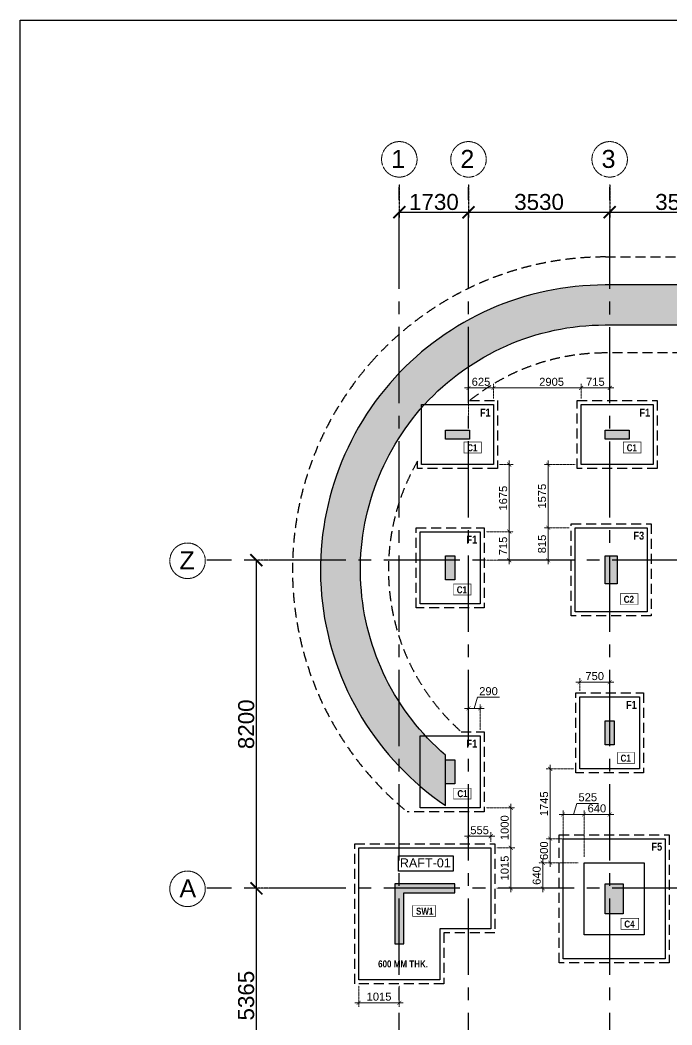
# Model space of a CAD drawing. Header units: millimetres. Extents: x 149548 to 2112824, y -1657616 to -1354760.
# Drawn here: x 1667061 to 1683360, y -1602628 to -1577511 of the extents above; entities that cross this region are included whole.
import ezdxf
from ezdxf.enums import TextEntityAlignment as Align

# ---------------------------------------------------------------- set-up
doc = ezdxf.new("R2010")
doc.units = ezdxf.units.MM
doc.header["$MEASUREMENT"] = 0
doc.header["$PDMODE"] = 98
for name, pattern in [('ACAD_ISO02W100', [15, 12, -3]), ('CENTER2', [28.575000000000003, 19.05, -3.175, 3.175, -3.175]), ('HIDDEN', [0.375, 0.25, -0.125])]:
    doc.linetypes.add(name, pattern=pattern)
for name, color, linetype, lineweight in [('CENTER_LINE', 8, 'CENTER2', 25), ('GRID', 252, 'ACAD_ISO02W100', 9), ('s-dm', 171, 'Continuous', 15), ('TXT', 255, 'Continuous', 5)]:
    doc.layers.add(name, color=color, linetype=linetype, lineweight=lineweight)
for name, color, linetype in [('COL.NO', 1, 'Continuous'), ('Dimension', 7, 'Continuous'), ('F1', 10, 'Continuous'), ('F3', 50, 'Continuous'), ('F5', 130, 'Continuous'), ('Footing', 4, 'Continuous'), ('Footing_#_ST', 1, 'Continuous'), ('Gabion Wall', 7, 'Continuous'), ('Pcc_ST', 6, 'Continuous'), ('STR.COLUMN', 1, 'Continuous')]:
    doc.layers.add(name, color=color, linetype=linetype)
doc.styles.add('1-100', font='arial.ttf', dxfattribs={"height": 400})
doc.styles.add('ARIAL', font='arial.ttf')
doc.styles.add('G2-TEXT', font='ARIALNB.TTF', dxfattribs={"height": 2.5})
doc.styles.add('G3-TEXT', font='ARIALNB.TTF', dxfattribs={"height": 3})
doc.styles.get("Standard").update_dxf_attribs({"font": 'arial.ttf'})
doc.dimstyles.new('Dim 1_100', dxfattribs={"dimscale": 100, "dimtxt": 2, "dimasz": 1, "dimexe": 1, "dimexo": 1.5, "dimgap": 0.5, "dimtad": 1, "dimdec": 0, "dimrnd": 5, "dimzin": 0, "dimdsep": 46, "dimtxsty": 'Standard', "dimblk": 'ARCHTICK', "dimcen": 0, "dimdle": 1, "dimclrd": 256, "dimclre": 256, "dimclrt": 256, "dimadec": 0, "dimazin": 0, "dimtfac": 0.8, "dimtdec": 0, "dimtmove": 1, "dimatfit": 0, "dimfxl": 1.5, "dimtolj": 1, "dimtzin": 0, "dimlwd": -1, "dimlwe": -1, "dimarcsym": 1})
doc.dimstyles.new('Dim 1_200', dxfattribs={"dimscale": 100, "dimtxt": 4, "dimasz": 3, "dimexe": 1.5, "dimexo": 1.5, "dimgap": 0.5, "dimtad": 1, "dimdec": 0, "dimzin": 0, "dimdsep": 46, "dimtxsty": 'Standard', "dimblk": 'ARCHTICK', "dimcen": 0, "dimclrd": 256, "dimclre": 256, "dimclrt": 256, "dimadec": 0, "dimazin": 0, "dimtfac": 0.8, "dimtdec": 0, "dimtmove": 1, "dimatfit": 0, "dimfxl": 1.5, "dimtolj": 1, "dimtzin": 0, "dimlwd": -1, "dimlwe": -1, "dimarcsym": 1})

# ---------------------------------------------------------------- blocks, each defined once
blk = doc.blocks.new('FIRST FLOOR COLUMNS')
at = {"layer": 'CENTER_LINE', "ltscale": 100}
for p, q in [((115, -42280.80685015232), (115, 17638.35269865301)), ((1844.999999999069, -42280.80685015232), (1844.999999999069, 17638.35269865301)), ((5375.000000053085, -42282.18948876462), (5375.000000053085, 17638.35269865301)), ((90213.58022713289, 8084.999999998137), (-4699.232308062725, 8084.999999998137)), ((90213.58022713289, -115), (-4699.232308062259, -115))]:
    blk.add_line(p, q, dxfattribs=at)
at = {"layer": 'GRID', "ltscale": 0.3}
for centre in [(115, 18107.0375771909), (1844.999999999069, 18107.0375771909), (5375.000000053085, 18107.0375771909), (-5180.417186600156, 8072.499999998137), (-5180.41718659969, -127.5)]:
    blk.add_circle(centre, 443.684878537897, dxfattribs=at)
at = {"layer": 'GRID', "ltscale": 0.3, "style": '1-100', "oblique": 1.337667510154945e-08}
for s, p in [('1', (-88.49984038434923, 17892.93519519875)), ('2', (1641.500159614719, 17892.93519519875)), ('3', (5171.500159668736, 17892.93519519875)), ('Z', (-5383.917026984505, 7858.397618005052)), ('A', (-5383.91702698404, -341.6023819930851))]:
    blk.add_text(s, height=449.9999999999998, rotation=359.9446847972842, dxfattribs=at).set_placement(p)
blk = doc.blocks.new('Through Column')
at = {"layer": 'STR.COLUMN', "transparency": 33554687}
h = blk.add_hatch(color=256, dxfattribs=at)
h.dxf.hatch_style = 1
h.paths.add_polyline_path([(1927962.541582066, -1488669.278590736), (1927962.541582066, -1489369.278590736), (1928262.541582066, -1489369.278590736), (1928262.541582066, -1488669.278590736)])
h = blk.add_hatch(color=256, dxfattribs=at)
h.dxf.hatch_style = 1
h.paths.add_polyline_path([(1922702.541582066, -1496869.278590736), (1922702.541582066, -1498369.278590736), (1922932.541582066, -1498369.278590736), (1922932.541582066, -1497099.278590736), (1924202.541582066, -1497099.278590736), (1924202.541582066, -1496869.278590736)])
h = blk.add_hatch(color=256, dxfattribs=at)
h.dxf.hatch_style = 1
h.paths.add_polyline_path([(1927962.541582066, -1497619.278590736), (1928412.541582066, -1497619.278590736), (1928412.541582066, -1496869.278590736), (1927962.541582066, -1496869.278590736)])
at = {"layer": 'STR.COLUMN', "color": 5}
for points in [[(1927962.541582066, -1488669.278590736), (1928262.541582066, -1488669.278590736), (1928262.541582066, -1489369.278590736), (1927962.541582066, -1489369.278590736), (1927962.541582066, -1488669.278590736)], [(1922702.541582066, -1496869.278590736), (1922702.541582066, -1498369.278590736), (1922932.541582066, -1498369.278590736), (1922932.541582066, -1497099.278590736), (1924202.541582066, -1497099.278590736), (1924202.541582066, -1496869.278590736), (1922702.541582066, -1496869.278590736)], [(1927962.541582066, -1496869.278590736), (1928412.541582066, -1496869.278590736), (1928412.541582066, -1497619.278590736), (1927962.541582066, -1497619.278590736), (1927962.541582066, -1496869.278590736)]]:
    blk.add_lwpolyline(points, dxfattribs=at)
blk = doc.blocks.new('Upto 1st Floor lvl')
at = {"layer": 'STR.COLUMN'}
h = blk.add_hatch(color=3, dxfattribs=at)
h.dxf.hatch_style = 1
h.paths.add_polyline_path([(1924572.541582066, -1485529.275073219), (1924572.541582066, -1485759.275073201), (1923972.541582066, -1485759.275073201), (1923972.541582066, -1485529.275073219)])
h = blk.add_hatch(color=3, dxfattribs=at)
h.dxf.hatch_style = 1
h.paths.add_polyline_path([(1928562.541582028, -1485529.275073237), (1928562.541582028, -1485759.275073219), (1927962.541582028, -1485759.275073219), (1927962.541582028, -1485529.275073237)])
h = blk.add_hatch(color=3, dxfattribs=at)
h.dxf.hatch_style = 1
h.paths.add_polyline_path([(1923972.541582084, -1488669.278590736), (1924202.541582066, -1488669.278590736), (1924202.541582066, -1489269.278590736), (1923972.541582084, -1489269.278590736)])
h = blk.add_hatch(color=3, dxfattribs=at)
h.dxf.hatch_style = 1
h.paths.add_polyline_path([(1927962.541582084, -1492798.903147519), (1928192.541582084, -1492798.903147519), (1928192.541582084, -1493398.903147519), (1927962.541582084, -1493398.903147519)])
h = blk.add_hatch(color=3, dxfattribs=at)
h.dxf.hatch_style = 1
h.paths.add_polyline_path([(1923972.541582102, -1493769.278590736), (1924202.541582102, -1493769.278590736), (1924202.541582102, -1494369.278590736), (1923972.541582102, -1494369.278590736)])
at = {"layer": 'STR.COLUMN', "color": 5}
for points in [[(1924572.541582066, -1485529.275073219), (1924572.541582066, -1485759.275073201), (1923972.541582066, -1485759.275073201), (1923972.541582066, -1485529.275073219), (1924572.541582066, -1485529.275073219)], [(1928562.541582028, -1485529.275073237), (1928562.541582028, -1485759.275073219), (1927962.541582028, -1485759.275073219), (1927962.541582028, -1485529.275073237), (1928562.541582028, -1485529.275073237)], [(1923972.541582084, -1488669.278590736), (1924202.541582066, -1488669.278590736), (1924202.541582066, -1489269.278590736), (1923972.541582084, -1489269.278590736), (1923972.541582084, -1488669.278590736)], [(1927962.541582084, -1492798.903147519), (1928192.541582084, -1492798.903147519), (1928192.541582084, -1493398.903147519), (1927962.541582084, -1493398.903147519), (1927962.541582084, -1492798.903147519)], [(1923972.541582102, -1493769.278590736), (1924202.541582102, -1493769.278590736), (1924202.541582102, -1494369.278590736), (1923972.541582102, -1494369.278590736)]]:
    blk.add_lwpolyline(points, close=True, dxfattribs=at)
blk = doc.blocks.new('_ArchTick')
at = {"color": 0, "linetype": 'ByBlock', "const_width": 0.15}
blk.add_lwpolyline([(-0.5, -0.5), (0.5, 0.5)], dxfattribs=at)
blk = doc.blocks.new('*D1241')
at = {"layer": 'Defpoints', "color": 0}
for p in [(1681804.048146138, -1586705.839090763), (1681089.048146047, -1587123.535946392), (1681804.048146138, -1587023.535946392)]:
    blk.add_point(p, dxfattribs=at)
at = {"layer": 's-dm', "linetype": 'HIDDEN'}
for p, q in [((1681089.048146047, -1586973.535946392), (1681089.048146047, -1586605.839090763)), ((1681804.048146138, -1586873.535946392), (1681804.048146138, -1586605.839090763))]:
    blk.add_line(p, q, dxfattribs=at)
at = {"layer": 's-dm'}
blk.add_line((1680989.048146047, -1586705.839090763), (1681904.048146138, -1586705.839090763), dxfattribs=at)
at = {"layer": 's-dm', "xscale": 100, "yscale": 100, "zscale": 100, "rotation": 180}
blk.add_blockref('_ArchTick', (1681089.048146047, -1586705.839090763), dxfattribs=at)
at = {"layer": 's-dm', "xscale": 100, "yscale": 100, "zscale": 100}
blk.add_blockref('_ArchTick', (1681804.048146138, -1586705.839090763), dxfattribs=at)
at = {"layer": 's-dm', "insert": (1681446.548146093, -1586553.724493219), "char_height": 200, "attachment_point": 5}
blk.add_mtext('\\A1;715', dxfattribs=at)
blk = doc.blocks.new('*D1242')
at = {"layer": 'Defpoints', "color": 0}
for p in [(1680264.929772594, -1590198.539463899), (1680939.048146085, -1590198.539463899), (1680839.048146085, -1591013.539463901)]:
    blk.add_point(p, dxfattribs=at)
at = {"layer": 's-dm'}
blk.add_line((1680264.929772594, -1591113.539463901), (1680264.929772594, -1590098.539463899), dxfattribs=at)
at = {"layer": 's-dm', "linetype": 'HIDDEN'}
for p, q in [((1680789.048146085, -1590198.539463899), (1680164.929772594, -1590198.539463899)), ((1680689.048146085, -1591013.539463901), (1680164.929772594, -1591013.539463901))]:
    blk.add_line(p, q, dxfattribs=at)
at = {"layer": 's-dm', "xscale": 100, "yscale": 100, "zscale": 100}
for p, rotation in [((1680264.929772594, -1590198.539463899), 90), ((1680264.929772594, -1591013.539463901), 270)]:
    blk.add_blockref('_ArchTick', p, dxfattribs=dict(at, rotation=rotation))
at = {"layer": 's-dm', "insert": (1680112.815175049, -1590606.0394639), "char_height": 200, "attachment_point": 5, "rotation": 90}
blk.add_mtext('\\A1;815', dxfattribs=at)
blk = doc.blocks.new('*D1243')
at = {"layer": 'Defpoints', "color": 0}
for p in [(1680264.929772594, -1588623.535946392), (1681089.048146047, -1588623.535946392), (1680939.048146085, -1590198.539463899)]:
    blk.add_point(p, dxfattribs=at)
at = {"layer": 's-dm', "linetype": 'HIDDEN'}
for p, q in [((1680939.048146047, -1588623.535946392), (1680164.929772594, -1588623.535946392)), ((1680789.048146085, -1590198.539463899), (1680164.929772594, -1590198.539463899))]:
    blk.add_line(p, q, dxfattribs=at)
at = {"layer": 's-dm'}
blk.add_line((1680264.929772594, -1590298.539463899), (1680264.929772594, -1588523.535946392), dxfattribs=at)
at = {"layer": 's-dm', "xscale": 100, "yscale": 100, "zscale": 100}
for p, rotation in [((1680264.929772594, -1588623.535946392), 90), ((1680264.929772594, -1590198.539463899), 270)]:
    blk.add_blockref('_ArchTick', p, dxfattribs=dict(at, rotation=rotation))
at = {"layer": 's-dm', "insert": (1680112.815175049, -1589411.037705146), "char_height": 200, "attachment_point": 5, "rotation": 90}
blk.add_mtext('\\A1;1575', dxfattribs=at)
blk = doc.blocks.new('*D1251')
at = {"layer": 'Defpoints', "color": 0}
for p in [(1678564.048146094, -1590298.539463899), (1679293.214067194, -1590298.539463899), (1678564.048146094, -1591013.539463901)]:
    blk.add_point(p, dxfattribs=at)
at = {"layer": 's-dm', "linetype": 'HIDDEN'}
for p, q in [((1678714.048146094, -1590298.539463899), (1679393.214067194, -1590298.539463899)), ((1678714.048146094, -1591013.539463901), (1679393.214067194, -1591013.539463901))]:
    blk.add_line(p, q, dxfattribs=at)
at = {"layer": 's-dm'}
blk.add_line((1679293.214067194, -1591113.539463901), (1679293.214067194, -1590198.539463899), dxfattribs=at)
at = {"layer": 's-dm', "xscale": 100, "yscale": 100, "zscale": 100}
for p, rotation in [((1679293.214067194, -1590298.539463899), 90), ((1679293.214067194, -1591013.539463901), 270)]:
    blk.add_blockref('_ArchTick', p, dxfattribs=dict(at, rotation=rotation))
at = {"layer": 's-dm', "insert": (1679141.099469649, -1590656.0394639), "char_height": 200, "attachment_point": 5, "rotation": 90}
blk.add_mtext('\\A1;715', dxfattribs=at)
blk = doc.blocks.new('*D1252')
at = {"layer": 'Defpoints', "color": 0}
for p in [(1678899.048146085, -1588623.535946374), (1679293.214067194, -1588623.535946374), (1678564.048146094, -1590298.539463899)]:
    blk.add_point(p, dxfattribs=at)
at = {"layer": 's-dm', "linetype": 'HIDDEN'}
for p, q in [((1679049.048146085, -1588623.535946374), (1679393.214067194, -1588623.535946374)), ((1678714.048146094, -1590298.539463899), (1679393.214067194, -1590298.539463899))]:
    blk.add_line(p, q, dxfattribs=at)
at = {"layer": 's-dm'}
blk.add_line((1679293.214067194, -1590398.539463899), (1679293.214067194, -1588523.535946374), dxfattribs=at)
at = {"layer": 's-dm', "xscale": 100, "yscale": 100, "zscale": 100}
for p, rotation in [((1679293.214067194, -1588623.535946374), 90), ((1679293.214067194, -1590298.539463899), 270)]:
    blk.add_blockref('_ArchTick', p, dxfattribs=dict(at, rotation=rotation))
at = {"layer": 's-dm', "insert": (1679141.099469649, -1589461.037705136), "char_height": 200, "attachment_point": 5, "rotation": 90}
blk.add_mtext('\\A1;1675', dxfattribs=at)
blk = doc.blocks.new('*D1255')
at = {"layer": 'Defpoints', "color": 0}
for p in [(1678899.048146085, -1586705.839090763), (1678899.048146085, -1587123.535946374), (1681804.048146138, -1587023.535946392)]:
    blk.add_point(p, dxfattribs=at)
at = {"layer": 's-dm', "linetype": 'HIDDEN'}
for p, q in [((1678899.048146085, -1586973.535946374), (1678899.048146085, -1586605.839090763)), ((1681804.048146138, -1586873.535946392), (1681804.048146138, -1586605.839090763))]:
    blk.add_line(p, q, dxfattribs=at)
at = {"layer": 's-dm'}
blk.add_line((1681904.048146138, -1586705.839090763), (1678799.048146085, -1586705.839090763), dxfattribs=at)
at = {"layer": 's-dm', "xscale": 100, "yscale": 100, "zscale": 100, "rotation": 180}
blk.add_blockref('_ArchTick', (1678899.048146085, -1586705.839090763), dxfattribs=at)
at = {"layer": 's-dm', "xscale": 100, "yscale": 100, "zscale": 100}
blk.add_blockref('_ArchTick', (1681804.048146138, -1586705.839090763), dxfattribs=at)
at = {"layer": 's-dm', "insert": (1680351.548146112, -1586553.724493219), "char_height": 200, "attachment_point": 5}
blk.add_mtext('\\A1;2905', dxfattribs=at)
blk = doc.blocks.new('*D1256')
at = {"layer": 'Defpoints', "color": 0}
for p in [(1678274.048146084, -1586705.839090763), (1678899.048146085, -1587123.535946374), (1678274.048146084, -1587758.535946383)]:
    blk.add_point(p, dxfattribs=at)
at = {"layer": 's-dm', "linetype": 'HIDDEN'}
for p, q in [((1678274.048146084, -1587608.535946383), (1678274.048146084, -1586605.839090763)), ((1678899.048146085, -1586973.535946374), (1678899.048146085, -1586605.839090763))]:
    blk.add_line(p, q, dxfattribs=at)
at = {"layer": 's-dm'}
blk.add_line((1678999.048146085, -1586705.839090763), (1678174.048146084, -1586705.839090763), dxfattribs=at)
at = {"layer": 's-dm', "xscale": 100, "yscale": 100, "zscale": 100, "rotation": 180}
blk.add_blockref('_ArchTick', (1678274.048146084, -1586705.839090763), dxfattribs=at)
at = {"layer": 's-dm', "xscale": 100, "yscale": 100, "zscale": 100}
blk.add_blockref('_ArchTick', (1678899.048146085, -1586705.839090763), dxfattribs=at)
at = {"layer": 's-dm', "insert": (1678586.548146085, -1586553.724493219), "char_height": 200, "attachment_point": 5}
blk.add_mtext('\\A1;625', dxfattribs=at)
blk = doc.blocks.new('*D1273')
at = {"layer": 'Defpoints', "color": 0}
for p in [(1678564.048146121, -1594716.135684765), (1678274.048146084, -1595398.539463899), (1678564.048146121, -1595398.539463899)]:
    blk.add_point(p, dxfattribs=at)
at = {"layer": 's-dm', "linetype": 'HIDDEN'}
for p, q in [((1678274.048146084, -1595248.539463899), (1678274.048146084, -1594616.135684765)), ((1678564.048146121, -1595248.539463899), (1678564.048146121, -1594616.135684765))]:
    blk.add_line(p, q, dxfattribs=at)
at = {"layer": 's-dm'}
for p, q in [((1678502.182587445, -1594439.021087221), (1678419.048146103, -1594716.135684765)), ((1679046.793774348, -1594439.021087221), (1678502.182587445, -1594439.021087221)), ((1678274.048146084, -1594716.135684765), (1678174.048146084, -1594716.135684765)), ((1678274.048146084, -1594716.135684765), (1678564.048146121, -1594716.135684765)), ((1678564.048146121, -1594716.135684765), (1678664.048146121, -1594716.135684765))]:
    blk.add_line(p, q, dxfattribs=at)
at = {"layer": 's-dm', "xscale": 100, "yscale": 100, "zscale": 100}
blk.add_blockref('_ArchTick', (1678274.048146084, -1594716.135684765), dxfattribs=at)
at = {"layer": 's-dm', "xscale": 100, "yscale": 100, "zscale": 100, "rotation": 180}
blk.add_blockref('_ArchTick', (1678564.048146121, -1594716.135684765), dxfattribs=at)
at = {"layer": 's-dm', "insert": (1678774.488180896, -1594286.906489676), "char_height": 200, "attachment_point": 5}
blk.add_mtext('\\A1;290', dxfattribs=at)
blk = doc.blocks.new('*D1275')
at = {"layer": 'Defpoints', "color": 0}
for p in [(1678564.048146121, -1597198.539463899), (1678829.048146085, -1598198.539463899), (1679331.493020074, -1598198.539463899)]:
    blk.add_point(p, dxfattribs=at)
at = {"layer": 's-dm'}
blk.add_line((1679331.493020074, -1597098.539463899), (1679331.493020074, -1598298.539463899), dxfattribs=at)
at = {"layer": 's-dm', "linetype": 'HIDDEN'}
for p, q in [((1678714.048146121, -1597198.539463899), (1679431.493020074, -1597198.539463899)), ((1678979.048146085, -1598198.539463899), (1679431.493020074, -1598198.539463899))]:
    blk.add_line(p, q, dxfattribs=at)
at = {"layer": 's-dm', "xscale": 100, "yscale": 100, "zscale": 100}
for p, rotation in [((1679331.493020074, -1597198.539463899), 90), ((1679331.493020074, -1598198.539463899), 270)]:
    blk.add_blockref('_ArchTick', p, dxfattribs=dict(at, rotation=rotation))
at = {"layer": 's-dm', "insert": (1679179.37842253, -1597698.539463899), "char_height": 200, "attachment_point": 5, "rotation": 90}
blk.add_mtext('\\A1;1000', dxfattribs=at)
blk = doc.blocks.new('*D1277')
at = {"layer": 'Defpoints', "color": 0}
for p in [(1678829.048146085, -1598198.539463899), (1678829.048146085, -1599213.539463899), (1679331.493020074, -1599213.539463899)]:
    blk.add_point(p, dxfattribs=at)
at = {"layer": 's-dm', "linetype": 'HIDDEN'}
for p, q in [((1678979.048146085, -1598198.539463899), (1679431.493020074, -1598198.539463899)), ((1678979.048146085, -1599213.539463899), (1679431.493020074, -1599213.539463899))]:
    blk.add_line(p, q, dxfattribs=at)
at = {"layer": 's-dm'}
blk.add_line((1679331.493020074, -1598098.539463899), (1679331.493020074, -1599313.539463899), dxfattribs=at)
at = {"layer": 's-dm', "xscale": 100, "yscale": 100, "zscale": 100}
for p, rotation in [((1679331.493020074, -1598198.539463899), 90), ((1679331.493020074, -1599213.539463899), 270)]:
    blk.add_blockref('_ArchTick', p, dxfattribs=dict(at, rotation=rotation))
at = {"layer": 's-dm', "insert": (1679179.37842253, -1598706.039463899), "char_height": 200, "attachment_point": 5, "rotation": 90}
blk.add_mtext('\\A1;1015', dxfattribs=at)
blk = doc.blocks.new('*D1280')
at = {"layer": 'Defpoints', "color": 0}
for p in [(1675529.048146085, -1601498.539463899), (1676544.048146085, -1601498.539463899), (1676544.048146085, -1602074.878181579)]:
    blk.add_point(p, dxfattribs=at)
at = {"layer": 's-dm', "linetype": 'HIDDEN'}
for p, q in [((1675529.048146085, -1601648.539463899), (1675529.048146085, -1602174.878181579)), ((1676544.048146085, -1601648.539463899), (1676544.048146085, -1602174.878181579))]:
    blk.add_line(p, q, dxfattribs=at)
at = {"layer": 's-dm'}
blk.add_line((1675429.048146085, -1602074.878181579), (1676644.048146085, -1602074.878181579), dxfattribs=at)
at = {"layer": 's-dm', "xscale": 100, "yscale": 100, "zscale": 100, "rotation": 180}
blk.add_blockref('_ArchTick', (1675529.048146085, -1602074.878181579), dxfattribs=at)
at = {"layer": 's-dm', "xscale": 100, "yscale": 100, "zscale": 100}
blk.add_blockref('_ArchTick', (1676544.048146085, -1602074.878181579), dxfattribs=at)
at = {"layer": 's-dm', "insert": (1676036.548146085, -1601922.763584035), "char_height": 200, "attachment_point": 5}
blk.add_mtext('\\A1;1015', dxfattribs=at)
blk = doc.blocks.new('*D1283')
at = {"layer": 'Defpoints', "color": 0}
for p in [(1678829.048146085, -1597913.389300219), (1678274.048146084, -1598198.539463899), (1678829.048146085, -1598198.539463899)]:
    blk.add_point(p, dxfattribs=at)
at = {"layer": 's-dm'}
blk.add_line((1678174.048146084, -1597913.389300219), (1678929.048146085, -1597913.389300219), dxfattribs=at)
at = {"layer": 's-dm', "linetype": 'HIDDEN'}
for p, q in [((1678274.048146084, -1598048.539463899), (1678274.048146084, -1597813.389300219)), ((1678829.048146085, -1598048.539463899), (1678829.048146085, -1597813.389300219))]:
    blk.add_line(p, q, dxfattribs=at)
at = {"layer": 's-dm', "xscale": 100, "yscale": 100, "zscale": 100, "rotation": 180}
blk.add_blockref('_ArchTick', (1678274.048146084, -1597913.389300219), dxfattribs=at)
at = {"layer": 's-dm', "xscale": 100, "yscale": 100, "zscale": 100}
blk.add_blockref('_ArchTick', (1678829.048146085, -1597913.389300219), dxfattribs=at)
at = {"layer": 's-dm', "insert": (1678551.548146085, -1597761.683979619), "char_height": 200, "attachment_point": 5}
blk.add_mtext('\\A1;555', dxfattribs=at)
blk = doc.blocks.new('*D1284')
at = {"layer": 'Defpoints', "color": 0}
for p in [(1681804.048146138, -1597368.030286017), (1681164.048146085, -1597973.539463899), (1681804.048146138, -1597973.539463899)]:
    blk.add_point(p, dxfattribs=at)
at = {"layer": 's-dm'}
blk.add_line((1681064.048146085, -1597368.030286017), (1681904.048146138, -1597368.030286017), dxfattribs=at)
at = {"layer": 's-dm', "linetype": 'HIDDEN'}
for p, q in [((1681164.048146085, -1597823.539463899), (1681164.048146085, -1597268.030286017)), ((1681804.048146138, -1597823.539463899), (1681804.048146138, -1597268.030286017))]:
    blk.add_line(p, q, dxfattribs=at)
at = {"layer": 's-dm', "xscale": 100, "yscale": 100, "zscale": 100, "rotation": 180}
blk.add_blockref('_ArchTick', (1681164.048146085, -1597368.030286017), dxfattribs=at)
at = {"layer": 's-dm', "xscale": 100, "yscale": 100, "zscale": 100}
blk.add_blockref('_ArchTick', (1681804.048146138, -1597368.030286017), dxfattribs=at)
at = {"layer": 's-dm', "insert": (1681484.048146112, -1597215.915688473), "char_height": 200, "attachment_point": 5}
blk.add_mtext('\\A1;640', dxfattribs=at)
blk = doc.blocks.new('*D1289')
at = {"layer": 'Defpoints', "color": 0}
for p in [(1680639.048146085, -1597368.030286017), (1680639.048146085, -1598573.539463899), (1681164.048146085, -1598573.539463899)]:
    blk.add_point(p, dxfattribs=at)
at = {"layer": 's-dm'}
for p, q in [((1680984.682587427, -1597090.915688473), (1680901.548146085, -1597368.030286017)), ((1681528.065943498, -1597090.915688473), (1680984.682587427, -1597090.915688473)), ((1680639.048146085, -1597368.030286017), (1680539.048146085, -1597368.030286017)), ((1681164.048146085, -1597368.030286017), (1680639.048146085, -1597368.030286017)), ((1681164.048146085, -1597368.030286017), (1681264.048146085, -1597368.030286017))]:
    blk.add_line(p, q, dxfattribs=at)
at = {"layer": 's-dm', "linetype": 'HIDDEN'}
for p, q in [((1680639.048146085, -1598423.539463899), (1680639.048146085, -1597268.030286017)), ((1681164.048146085, -1598423.539463899), (1681164.048146085, -1597268.030286017))]:
    blk.add_line(p, q, dxfattribs=at)
at = {"layer": 's-dm', "xscale": 100, "yscale": 100, "zscale": 100}
blk.add_blockref('_ArchTick', (1680639.048146085, -1597368.030286017), dxfattribs=at)
at = {"layer": 's-dm', "xscale": 100, "yscale": 100, "zscale": 100, "rotation": 180}
blk.add_blockref('_ArchTick', (1681164.048146085, -1597368.030286017), dxfattribs=at)
at = {"layer": 's-dm', "insert": (1681256.374265463, -1596938.801090928), "char_height": 200, "attachment_point": 5}
blk.add_mtext('\\A1;525', dxfattribs=at)
blk = doc.blocks.new('*D1290')
at = {"layer": 'Defpoints', "color": 0}
for p in [(1681164.048146085, -1598573.539463899), (1680131.630625591, -1599213.539463899), (1680455.18737319, -1599213.539463899)]:
    blk.add_point(p, dxfattribs=at)
at = {"layer": 's-dm', "linetype": 'HIDDEN'}
for p, q in [((1681014.048146085, -1598573.539463899), (1680031.630625591, -1598573.539463899)), ((1680305.18737319, -1599213.539463899), (1680031.630625591, -1599213.539463899))]:
    blk.add_line(p, q, dxfattribs=at)
at = {"layer": 's-dm'}
blk.add_line((1680131.630625591, -1598473.539463899), (1680131.630625591, -1599313.539463899), dxfattribs=at)
at = {"layer": 's-dm', "xscale": 100, "yscale": 100, "zscale": 100}
for p, rotation in [((1680131.630625591, -1598573.539463899), 90), ((1680131.630625591, -1599213.539463899), 270)]:
    blk.add_blockref('_ArchTick', p, dxfattribs=dict(at, rotation=rotation))
at = {"layer": 's-dm', "insert": (1679979.516028047, -1598893.539463899), "char_height": 200, "attachment_point": 5, "rotation": 90}
blk.add_mtext('\\A1;640', dxfattribs=at)
blk = doc.blocks.new('*D1291')
at = {"layer": 'Defpoints', "color": 0}
for p in [(1680315.491398486, -1597973.539463899), (1681164.048146085, -1597973.539463899), (1681164.048146085, -1598573.539463899)]:
    blk.add_point(p, dxfattribs=at)
at = {"layer": 's-dm'}
blk.add_line((1680315.491398486, -1598673.539463899), (1680315.491398486, -1597873.539463899), dxfattribs=at)
at = {"layer": 's-dm', "linetype": 'HIDDEN'}
for p, q in [((1681014.048146085, -1597973.539463899), (1680215.491398486, -1597973.539463899)), ((1681014.048146085, -1598573.539463899), (1680215.491398486, -1598573.539463899))]:
    blk.add_line(p, q, dxfattribs=at)
at = {"layer": 's-dm', "xscale": 100, "yscale": 100, "zscale": 100}
for p, rotation in [((1680315.491398486, -1597973.539463899), 90), ((1680315.491398486, -1598573.539463899), 270)]:
    blk.add_blockref('_ArchTick', p, dxfattribs=dict(at, rotation=rotation))
at = {"layer": 's-dm', "insert": (1680163.376800941, -1598273.539463899), "char_height": 200, "attachment_point": 5, "rotation": 90}
blk.add_mtext('\\A1;600', dxfattribs=at)
blk = doc.blocks.new('*D1304')
at = {"layer": 'Defpoints', "color": 0}
for p in [(1681804.048146103, -1594061.413607816), (1681054.048146103, -1594428.164020682), (1681804.048146103, -1594428.164020682)]:
    blk.add_point(p, dxfattribs=at)
at = {"layer": 's-dm'}
blk.add_line((1680954.048146103, -1594061.413607816), (1681904.048146103, -1594061.413607816), dxfattribs=at)
at = {"layer": 's-dm', "linetype": 'HIDDEN'}
for p, q in [((1681054.048146103, -1594278.164020682), (1681054.048146103, -1593961.413607816)), ((1681804.048146103, -1594278.164020682), (1681804.048146103, -1593961.413607816))]:
    blk.add_line(p, q, dxfattribs=at)
at = {"layer": 's-dm', "xscale": 100, "yscale": 100, "zscale": 100, "rotation": 180}
blk.add_blockref('_ArchTick', (1681054.048146103, -1594061.413607816), dxfattribs=at)
at = {"layer": 's-dm', "xscale": 100, "yscale": 100, "zscale": 100}
blk.add_blockref('_ArchTick', (1681804.048146103, -1594061.413607816), dxfattribs=at)
at = {"layer": 's-dm', "insert": (1681429.048146103, -1593909.299010272), "char_height": 200, "attachment_point": 5}
blk.add_mtext('\\A1;750', dxfattribs=at)
blk = doc.blocks.new('*D1458')
at = {"layer": 'Defpoints', "color": 0}
for p in [(1680315.491398486, -1596228.164020682), (1681054.048146103, -1596228.164020682), (1681164.048146085, -1597973.539463899)]:
    blk.add_point(p, dxfattribs=at)
at = {"layer": 's-dm'}
blk.add_line((1680315.491398486, -1598073.539463899), (1680315.491398486, -1596128.164020682), dxfattribs=at)
at = {"layer": 's-dm', "linetype": 'HIDDEN'}
for p, q in [((1680904.048146103, -1596228.164020682), (1680215.491398486, -1596228.164020682)), ((1681014.048146085, -1597973.539463899), (1680215.491398486, -1597973.539463899))]:
    blk.add_line(p, q, dxfattribs=at)
at = {"layer": 's-dm', "xscale": 100, "yscale": 100, "zscale": 100}
for p, rotation in [((1680315.491398486, -1596228.164020682), 90), ((1680315.491398486, -1597973.539463899), 270)]:
    blk.add_blockref('_ArchTick', p, dxfattribs=dict(at, rotation=rotation))
at = {"layer": 's-dm', "insert": (1680163.376800941, -1597100.851742291), "char_height": 200, "attachment_point": 5, "rotation": 90}
blk.add_mtext('\\A1;1745', dxfattribs=at)
blk = doc.blocks.new('*D2491')
at = {"layer": 'Defpoints', "color": 0}
for p in [(1672969.907959404, -1599213.539463899), (1673495.97499154, -1599213.539463899), (1673533.191445385, -1604578.539463899)]:
    blk.add_point(p, dxfattribs=at)
at = {"layer": 'Dimension', "linetype": 'HIDDEN'}
for p, q in [((1673345.97499154, -1599213.539463899), (1672819.907959404, -1599213.539463899)), ((1673383.191445385, -1604578.539463899), (1672819.907959404, -1604578.539463899))]:
    blk.add_line(p, q, dxfattribs=at)
at = {"layer": 'Dimension'}
blk.add_line((1672969.907959404, -1604578.539463899), (1672969.907959404, -1599213.539463899), dxfattribs=at)
at = {"layer": 'Dimension', "xscale": 300, "yscale": 300, "zscale": 300}
for p, rotation in [((1672969.907959404, -1599213.539463899), 90), ((1672969.907959404, -1604578.539463899), 270)]:
    blk.add_blockref('_ArchTick', p, dxfattribs=dict(at, rotation=rotation))
at = {"layer": 'Dimension', "insert": (1672715.542338667, -1601896.039463899), "char_height": 400, "attachment_point": 5, "rotation": 90}
blk.add_mtext('\\A1;5365', dxfattribs=at)
blk = doc.blocks.new('*D2492')
at = {"layer": 'Defpoints', "color": 0}
for p in [(1672969.907959404, -1591013.539463901), (1673495.97499154, -1591013.539463901), (1673495.97499154, -1599213.539463899)]:
    blk.add_point(p, dxfattribs=at)
at = {"layer": 'Dimension', "linetype": 'HIDDEN'}
for p, q in [((1673345.97499154, -1591013.539463901), (1672819.907959404, -1591013.539463901)), ((1673345.97499154, -1599213.539463899), (1672819.907959404, -1599213.539463899))]:
    blk.add_line(p, q, dxfattribs=at)
at = {"layer": 'Dimension'}
blk.add_line((1672969.907959404, -1599213.539463899), (1672969.907959404, -1591013.539463901), dxfattribs=at)
at = {"layer": 'Dimension', "xscale": 300, "yscale": 300, "zscale": 300}
for p, rotation in [((1672969.907959404, -1591013.539463901), 90), ((1672969.907959404, -1599213.539463899), 270)]:
    blk.add_blockref('_ArchTick', p, dxfattribs=dict(at, rotation=rotation))
at = {"layer": 'Dimension', "insert": (1672715.678764316, -1595113.5394639), "char_height": 400, "attachment_point": 5, "rotation": 90}
blk.add_mtext('\\A1;8200', dxfattribs=at)
blk = doc.blocks.new('*D2493')
at = {"layer": 'Defpoints', "color": 0}
for p in [(1676544.048146085, -1581460.186765246), (1678274.048146084, -1581460.186765246), (1678274.048146084, -1582313.62724956)]:
    blk.add_point(p, dxfattribs=at)
at = {"layer": 'Dimension', "linetype": 'HIDDEN'}
for p, q in [((1676544.048146085, -1581610.186765246), (1676544.048146085, -1582463.62724956)), ((1678274.048146084, -1581610.186765246), (1678274.048146084, -1582463.62724956))]:
    blk.add_line(p, q, dxfattribs=at)
at = {"layer": 'Dimension'}
blk.add_line((1676544.048146085, -1582313.62724956), (1678274.048146084, -1582313.62724956), dxfattribs=at)
at = {"layer": 'Dimension', "xscale": 300, "yscale": 300, "zscale": 300, "rotation": 180}
blk.add_blockref('_ArchTick', (1676544.048146085, -1582313.62724956), dxfattribs=at)
at = {"layer": 'Dimension', "xscale": 300, "yscale": 300, "zscale": 300}
blk.add_blockref('_ArchTick', (1678274.048146084, -1582313.62724956), dxfattribs=at)
at = {"layer": 'Dimension', "insert": (1677409.048146085, -1582059.261628823), "char_height": 400, "attachment_point": 5}
blk.add_mtext('\\A1;1730', dxfattribs=at)
blk = doc.blocks.new('*D2494')
at = {"layer": 'Defpoints', "color": 0}
for p in [(1678274.048146084, -1581460.186765246), (1681804.048146138, -1581460.186765246), (1681804.048146138, -1582313.62724956)]:
    blk.add_point(p, dxfattribs=at)
at = {"layer": 'Dimension', "linetype": 'HIDDEN'}
for p, q in [((1678274.048146084, -1581610.186765246), (1678274.048146084, -1582463.62724956)), ((1681804.048146138, -1581610.186765246), (1681804.048146138, -1582463.62724956))]:
    blk.add_line(p, q, dxfattribs=at)
at = {"layer": 'Dimension'}
blk.add_line((1678274.048146084, -1582313.62724956), (1681804.048146138, -1582313.62724956), dxfattribs=at)
at = {"layer": 'Dimension', "xscale": 300, "yscale": 300, "zscale": 300, "rotation": 180}
blk.add_blockref('_ArchTick', (1678274.048146084, -1582313.62724956), dxfattribs=at)
at = {"layer": 'Dimension', "xscale": 300, "yscale": 300, "zscale": 300}
blk.add_blockref('_ArchTick', (1681804.048146138, -1582313.62724956), dxfattribs=at)
at = {"layer": 'Dimension', "insert": (1680039.048146111, -1582059.261628823), "char_height": 400, "attachment_point": 5}
blk.add_mtext('\\A1;3530', dxfattribs=at)
blk = doc.blocks.new('*D2495')
at = {"layer": 'Defpoints', "color": 0}
for p in [(1681804.048146138, -1581460.186765246), (1685324.048146085, -1581460.186765246), (1685324.048146085, -1582313.62724956)]:
    blk.add_point(p, dxfattribs=at)
at = {"layer": 'Dimension', "linetype": 'HIDDEN'}
for p, q in [((1681804.048146138, -1581610.186765246), (1681804.048146138, -1582463.62724956)), ((1685324.048146085, -1581610.186765246), (1685324.048146085, -1582463.62724956))]:
    blk.add_line(p, q, dxfattribs=at)
at = {"layer": 'Dimension'}
blk.add_line((1681804.048146138, -1582313.62724956), (1685324.048146085, -1582313.62724956), dxfattribs=at)
at = {"layer": 'Dimension', "xscale": 300, "yscale": 300, "zscale": 300, "rotation": 180}
blk.add_blockref('_ArchTick', (1681804.048146138, -1582313.62724956), dxfattribs=at)
at = {"layer": 'Dimension', "xscale": 300, "yscale": 300, "zscale": 300}
blk.add_blockref('_ArchTick', (1685324.048146085, -1582313.62724956), dxfattribs=at)
at = {"layer": 'Dimension', "insert": (1683564.048146112, -1582059.261628823), "char_height": 400, "attachment_point": 5}
blk.add_mtext('\\A1;3520', dxfattribs=at)

msp = doc.modelspace()

# ---------------------------------------------------------------- hatches: boundary and pattern name
at = {"layer": 'Gabion Wall'}
h = msp.add_hatch(dxfattribs=at)
h.set_pattern_fill('ANSI36', color=8, scale=1000)
h.set_pattern_definition([(45, (-246273.4934359812, -199349.732739276), (66.29126073623883, 243.0679560328757), [312.5000000000003, -62.50000000000007, 0, -62.50000000000007])])
edge = h.paths.add_edge_path()
edge.add_arc((1681689.048146138, -1591248.539463901), 6116.978292164549, 137.5960620771633, 229.2860594930685, ccw=False)
edge.add_arc((1681689.048146139, -1591248.539463901), 6116.978292165074, 90.00000000000438, 137.5960620771678, ccw=False)
edge.add_line((1681689.048146139, -1585131.561171736), (1691139.048146085, -1585131.561171736))
edge.add_arc((1691140.590834385, -1591243.947926767), 6112.38694970827, 15.669600682847317, 90.01446072220352, ccw=False)
edge.add_arc((1701131.307347164, -1588392.639705455), 4277.392892624552, 196.2985217793638, 270.0000000000031)
edge.add_arc((1701628.608211844, -1666318.989141658), 73650.63549018366, 89.87129754002348, 90.38687320235852, ccw=False)
edge.add_line((1701794.048146085, -1592668.539463899), (1701794.048146085, -1591668.539463899))
edge.add_arc((1701599.273374289, -1323873.646719725), 267794.9635767544, 269.87502258162203, 270.0416728276529, ccw=False)
edge.add_arc((1701131.307347164, -1588392.639705454), 3277.392892625012, 196.9006126921874, 267.9687474159747, ccw=False)
edge.add_arc((1691140.155131311, -1591245.254062993), 7113.692977388166, 15.489834590217, 90.00891598525823)
edge.add_line((1691139.048146085, -1584131.561171736), (1681689.048146139, -1584131.561171736))
edge.add_arc((1681689.04814614, -1591248.539463904), 7116.978292167383, 90.00000000001124, 137.6234041501923)
edge.add_arc((1681689.048146139, -1591248.539463901), 7116.978292164869, 137.6234041501999, 235.9005401058864)
edge.add_line((1677699.048146085, -1597141.864502512), (1677699.048146085, -1595885.06008031))

# ---------------------------------------------------------------- linework, layer by layer
at = {"lineweight": -3}
msp.add_lwpolyline([(1786026.994648883, -1657616.496280198), (1667061.460679646, -1657616.496280198), (1667061.460679646, -1577510.665511888), (1786026.994648883, -1577510.665511888)], close=True, dxfattribs=at)
at = {"color": 101, "const_width": 14.7637875}
for points in [[(1678158.346875703, -1588332.103906204), (1678158.346875703, -1588058.481711206), (1678597.644342449, -1588058.481711206), (1678597.644342457, -1588332.103906204)], [(1682148.346875665, -1588332.103906204), (1682148.346875665, -1588058.481711206), (1682587.644342411, -1588058.481711206), (1682587.644342419, -1588332.103906204)], [(1677898.346875712, -1591882.10742373), (1677898.346875712, -1591608.485228732), (1678337.644342459, -1591608.485228732), (1678337.644342466, -1591882.10742373)], [(1682073.346875703, -1592119.60742373), (1682073.346875703, -1591845.985228732), (1682512.644342449, -1591845.985228732), (1682512.644342457, -1592119.60742373)], [(1681992.84687572, -1596091.231980513), (1681992.84687572, -1595817.609785515), (1682432.144342467, -1595817.609785515), (1682432.144342474, -1596091.231980513)], [(1677898.346875739, -1596983.60742373), (1677898.346875739, -1596709.985228732), (1678337.644342485, -1596709.985228732), (1678337.644342493, -1596983.60742373)], [(1676879.805293637, -1599916.654311552), (1676879.805293637, -1599643.032116554), (1677450.17324073, -1599643.032116554), (1677450.173240738, -1599916.654311552)], [(1682087.997466245, -1600237.705602854), (1682087.997466245, -1599964.083407856), (1682527.294932992, -1599964.083407856), (1682527.294932999, -1600237.705602854)]]:
    msp.add_lwpolyline(points, close=True, dxfattribs=at)
at = {"layer": 'COL.NO', "color": 6}
msp.add_lwpolyline([(1676519.785907386, -1598397.419350789), (1677894.506564019, -1598397.419350789), (1677894.506564019, -1598785.141899051), (1676519.785907386, -1598785.141899051)], close=True, dxfattribs=at)
at = {"layer": 'F1'}
for points in [[(1678899.048146085, -1587123.535946374), (1678899.048146085, -1588623.535946374), (1677099.048146085, -1588623.535946374), (1677099.048146085, -1587123.535946374)], [(1682889.048146047, -1587123.535946392), (1682889.048146047, -1588623.535946392), (1681089.048146047, -1588623.535946392), (1681089.048146047, -1587123.535946392)], [(1677064.048146094, -1590298.539463899), (1678564.048146094, -1590298.539463899), (1678564.048146094, -1592098.539463899), (1677064.048146094, -1592098.539463899)], [(1681054.048146103, -1594428.164020682), (1682554.048146103, -1594428.164020682), (1682554.048146103, -1596228.164020682), (1681054.048146103, -1596228.164020682)], [(1677064.048146121, -1595398.539463899), (1678564.048146121, -1595398.539463899), (1678564.048146121, -1597198.539463899), (1677064.048146121, -1597198.539463899)]]:
    msp.add_lwpolyline(points, close=True, dxfattribs=at)
at = {"layer": 'F3'}
msp.add_lwpolyline([(1680939.048146085, -1590198.539463899), (1682739.048146085, -1590198.539463899), (1682739.048146085, -1592298.539463899), (1680939.048146085, -1592298.539463899)], close=True, dxfattribs=at)
at = {"layer": 'F5'}
for points in [[(1680639.048146085, -1597973.539463899), (1683189.048146085, -1597973.539463899), (1683189.048146085, -1600973.539463899), (1680639.048146085, -1600973.539463899)], [(1681164.048146085, -1598573.539463899), (1682664.048146085, -1598573.539463899), (1682664.048146085, -1600373.539463899), (1681164.048146085, -1600373.539463899)]]:
    msp.add_lwpolyline(points, close=True, dxfattribs=at)
at = {"layer": 'Footing'}
msp.add_lwpolyline([(1675529.048146085, -1598198.539463899), (1678829.048146085, -1598198.539463899), (1678829.048146085, -1600228.539463899), (1677559.048146085, -1600228.539463899), (1677559.048146085, -1601498.539463899), (1675529.048146085, -1601498.539463899)], close=True, dxfattribs=at)
at = {"layer": 'Gabion Wall'}
msp.add_lwpolyline([(1677699.048146085, -1595885.06008031, -0.4228793724279717), (1677172.216357462, -1587123.535946374, -0.2107151071595666), (1681689.048146139, -1585131.561171736), (1691139.048146085, -1585131.561171736, -0.3362693606261047), (1697025.81204109, -1589593.05557076, 0.3331475772811281), (1701131.307347165, -1592670.032598079, -0.002249627007699236), (1701794.048146085, -1592668.539463899), (1701794.048146085, -1591668.539463899, -0.0007271490012833735), (1701015.141402494, -1591667.973222201, -0.3204303111174965), (1697995.463495564, -1589345.418541812, 0.3371157206094813), (1691139.048146085, -1584131.561171736), (1681689.048146139, -1584131.561171736, 0.2108397097164079), (1676431.51766452, -1586451.691202178, 0.4571874366208035), (1677699.048146085, -1597141.864502512)], format="xyb", close=True, dxfattribs=at)
at = {"layer": 'Pcc_ST', "linetype": 'HIDDEN', "ltscale": 1000}
msp.add_lwpolyline([(1694529.180753324, -1587023.535946374, 0.1713716347612258), (1691124.356529207, -1585831.561171736), (1681676.366820473, -1585831.561171736, 0.1700728996501729), (1678298.915538899, -1587023.535946374), (1678999.048146085, -1587023.535946374), (1678999.048146085, -1588723.535946374), (1676999.048146085, -1588723.535946374), (1676999.048146085, -1588537.902303144, 0.3561498598871017), (1678091.666623726, -1595298.539463899), (1678664.048146121, -1595298.539463899), (1678664.048146121, -1597298.539463899), (1676739.033033011, -1597298.539463899, -0.4306582760004141), (1675924.624872705, -1585968.71238862, -0.2106809890852476), (1681699.474572981, -1583431.561171736), (1691150.955865721, -1583431.561171736, -0.3352444496247004), (1698658.070272983, -1589117.934471634, 0.332926361449135)], format="xyb", dxfattribs=at)
for points in [[(1682989.048146047, -1587023.535946392), (1682989.048146047, -1588723.535946392), (1680989.048146047, -1588723.535946392), (1680989.048146047, -1587023.535946392)], [(1680839.048146085, -1590098.539463899), (1682839.048146085, -1590098.539463899), (1682839.048146085, -1592398.539463899), (1680839.048146085, -1592398.539463899)], [(1676964.048146094, -1590198.539463899), (1678664.048146094, -1590198.539463899), (1678664.048146094, -1592198.539463899), (1676964.048146094, -1592198.539463899)], [(1680954.048146103, -1594328.164020682), (1682654.048146103, -1594328.164020682), (1682654.048146103, -1596328.164020682), (1680954.048146103, -1596328.164020682)], [(1680539.048146085, -1597873.539463899), (1683289.048146085, -1597873.539463899), (1683289.048146085, -1601073.539463899), (1680539.048146085, -1601073.539463899)], [(1678929.048146085, -1598098.539463899), (1678929.048146085, -1600328.539463899), (1677659.048146085, -1600328.539463899), (1677659.048146085, -1601598.539463899), (1675429.048146085, -1601598.539463899), (1675429.048146085, -1598098.539463899), (1678929.048146085, -1598098.539463899)]]:
    msp.add_lwpolyline(points, close=True, dxfattribs=at)

# ---------------------------------------------------------------- block references
at = {"layer": 'GRID'}
msp.add_blockref('FIRST FLOOR COLUMNS', (1676429.048146085, -1599098.539463899), dxfattribs=at)
at = {"layer": 'STR.COLUMN', "color": 5}
msp.add_blockref('Upto 1st Floor lvl', (-246273.4934359812, -102229.2608731638), dxfattribs=at)
at = {"layer": 'STR.COLUMN'}
msp.add_blockref('Through Column', (-246273.4934359812, -102229.2608731638), dxfattribs=at)

# ---------------------------------------------------------------- texts
at = {"layer": 'COL.NO', "color": 6, "style": 'ARIAL'}
msp.add_text('RAFT-01', height=225, dxfattribs=at).set_placement((1676556.903280853, -1598689.666002602))
at = {"layer": 'Footing_#_ST', "style": 'G2-TEXT'}
for s, p in [('F1', (1678693.0113337, -1587482.605148179)), ('F1', (1682683.011333661, -1587482.605148198)), ('F1', (1678358.011333709, -1590657.608665705)), ('F3', (1682533.0113337, -1590557.608665705)), ('F1', (1682348.011333717, -1594787.233222488)), ('F1', (1678358.011333735, -1595757.608665705)), ('F5', (1682983.0113337, -1598332.608665705))]:
    msp.add_text(s, height=200, dxfattribs=at).set_placement(p, align=Align.BOTTOM_CENTER)
at = {"layer": 'Footing_#_ST', "color": 7, "style": 'G2-TEXT'}
msp.add_text('600 MM THK.', height=175, dxfattribs=at).set_placement((1676637.219161079, -1601242.726084623), align=Align.BOTTOM_CENTER)
at = {"layer": 'TXT', "style": 'G3-TEXT'}
for s, p in [('C1', (1678240.754186479, -1588288.687869181)), ('C1', (1682230.754186441, -1588288.687869181)), ('C1', (1677980.754186488, -1591838.691386707)), ('C2', (1682155.754186479, -1592076.191386707)), ('C1', (1682075.254186497, -1596047.81594349)), ('C1', (1677996.254186515, -1596934.191386707)), ('SW1', (1676962.212604413, -1599873.238274529)), ('C4', (1682170.404777022, -1600194.289565831))]:
    msp.add_text(s, height=175, dxfattribs=at).set_placement(p)

# ---------------------------------------------------------------- dimensions: what is measured, and where the dimension line sits
at = {"layer": 'Dimension'}
for base, p1, p2, picture, middle in [((1678274.048146084, -1582313.62724956), (1676544.048146085, -1581460.186765246), (1678274.048146084, -1581460.186765246), '*D2493', (1677409.048146085, -1582059.261628823)), ((1681804.048146138, -1582313.62724956), (1678274.048146084, -1581460.186765246), (1681804.048146138, -1581460.186765246), '*D2494', (1680039.048146111, -1582059.261628823)), ((1685324.048146085, -1582313.62724956), (1681804.048146138, -1581460.186765246), (1685324.048146085, -1581460.186765246), '*D2495', (1683564.048146112, -1582059.261628823))]:
    dim = msp.add_linear_dim(base=base, p1=p1, p2=p2, dimstyle='Dim 1_200', override={"dimblk": 'ArchTick'}, dxfattribs=at)
    dim.commit()
    dim.dimension.update_dxf_attribs({"geometry": picture, "text_midpoint": middle})
for base, p1, p2, picture, middle in [((1672969.907959404, -1591013.539463901), (1673495.97499154, -1599213.539463899), (1673495.97499154, -1591013.539463901), '*D2492', (1672715.678764316, -1595113.5394639)), ((1672969.907959404, -1599213.539463899), (1673533.191445385, -1604578.539463899), (1673495.97499154, -1599213.539463899), '*D2491', (1672715.542338667, -1601896.039463899))]:
    dim = msp.add_linear_dim(base=base, p1=p1, p2=p2, angle=90, dimstyle='Dim 1_200', override={"dimblk": 'ArchTick'}, dxfattribs=at)
    dim.commit()
    dim.dimension.update_dxf_attribs({"geometry": picture, "text_midpoint": middle})
at = {"layer": 's-dm'}
for base, p1, p2, picture, middle in [((1678274.048146084, -1586705.839090763), (1678899.048146085, -1587123.535946374), (1678274.048146084, -1587758.535946383), '*D1256', (1678586.548146085, -1586553.724493219)), ((1678899.048146085, -1586705.839090763), (1681804.048146138, -1587023.535946392), (1678899.048146085, -1587123.535946374), '*D1255', (1680351.548146112, -1586553.724493219)), ((1681804.048146103, -1594061.413607816), (1681054.048146103, -1594428.164020682), (1681804.048146103, -1594428.164020682), '*D1304', (1681429.048146103, -1593909.299010272)), ((1678564.048146121, -1594716.135684765), (1678274.048146084, -1595398.539463899), (1678564.048146121, -1595398.539463899), '*D1273', (1678552.182587445, -1594286.906489676)), ((1680639.048146085, -1597368.030286017), (1681164.048146085, -1598573.539463899), (1680639.048146085, -1598573.539463899), '*D1289', (1681034.682587427, -1596938.801090928)), ((1681804.048146138, -1597368.030286017), (1681164.048146085, -1597973.539463899), (1681804.048146138, -1597973.539463899), '*D1284', (1681484.048146112, -1597215.915688473)), ((1678829.048146085, -1597913.389300219), (1678274.048146084, -1598198.539463899), (1678829.048146085, -1598198.539463899), '*D1283', (1678551.548146085, -1597761.683979619)), ((1676544.048146085, -1602074.878181579), (1675529.048146085, -1601498.539463899), (1676544.048146085, -1601498.539463899), '*D1280', (1676036.548146085, -1601922.763584035))]:
    dim = msp.add_linear_dim(base=base, p1=p1, p2=p2, dimstyle='Dim 1_100', dxfattribs=at)
    dim.commit()
    dim.dimension.update_dxf_attribs({"geometry": picture, "text_midpoint": middle})
dim = msp.add_linear_dim(base=(1681804.048146138, -1586705.839090763), p1=(1681089.048146047, -1587123.535946392), p2=(1681804.048146138, -1587023.535946392), dimstyle='Dim 1_100', override={"dimblk": 'ArchTick'}, dxfattribs=at)
dim.commit()
dim.dimension.update_dxf_attribs({"geometry": '*D1241', "text_midpoint": (1681446.548146093, -1586553.724493219)})
for base, p1, p2, picture, middle in [((1679293.214067194, -1588623.535946374), (1678564.048146094, -1590298.539463899), (1678899.048146085, -1588623.535946374), '*D1252', (1679141.099469649, -1589461.037705136)), ((1679293.214067194, -1590298.539463899), (1678564.048146094, -1591013.539463901), (1678564.048146094, -1590298.539463899), '*D1251', (1679141.099469649, -1590656.0394639)), ((1680315.491398486, -1596228.164020682), (1681164.048146085, -1597973.539463899), (1681054.048146103, -1596228.164020682), '*D1458', (1680163.376800941, -1597100.851742291)), ((1679331.493020074, -1598198.539463899), (1678564.048146121, -1597198.539463899), (1678829.048146085, -1598198.539463899), '*D1275', (1679179.37842253, -1597698.539463899)), ((1680315.491398486, -1597973.539463899), (1681164.048146085, -1598573.539463899), (1681164.048146085, -1597973.539463899), '*D1291', (1680163.376800941, -1598273.539463899)), ((1679331.493020074, -1599213.539463899), (1678829.048146085, -1598198.539463899), (1678829.048146085, -1599213.539463899), '*D1277', (1679179.37842253, -1598706.039463899)), ((1680131.630625591, -1599213.539463899), (1681164.048146085, -1598573.539463899), (1680455.18737319, -1599213.539463899), '*D1290', (1679979.516028047, -1598893.539463899))]:
    dim = msp.add_linear_dim(base=base, p1=p1, p2=p2, angle=90, dimstyle='Dim 1_100', dxfattribs=at)
    dim.commit()
    dim.dimension.update_dxf_attribs({"geometry": picture, "text_midpoint": middle})
for base, p1, p2, picture, middle in [((1680264.929772594, -1588623.535946392), (1680939.048146085, -1590198.539463899), (1681089.048146047, -1588623.535946392), '*D1243', (1680112.815175049, -1589411.037705146)), ((1680264.929772594, -1590198.539463899), (1680839.048146085, -1591013.539463901), (1680939.048146085, -1590198.539463899), '*D1242', (1680112.815175049, -1590606.0394639))]:
    dim = msp.add_linear_dim(base=base, p1=p1, p2=p2, angle=90, dimstyle='Dim 1_100', override={"dimblk": 'ArchTick'}, dxfattribs=at)
    dim.commit()
    dim.dimension.update_dxf_attribs({"geometry": picture, "text_midpoint": middle})

doc.saveas('drawing.dxf')
